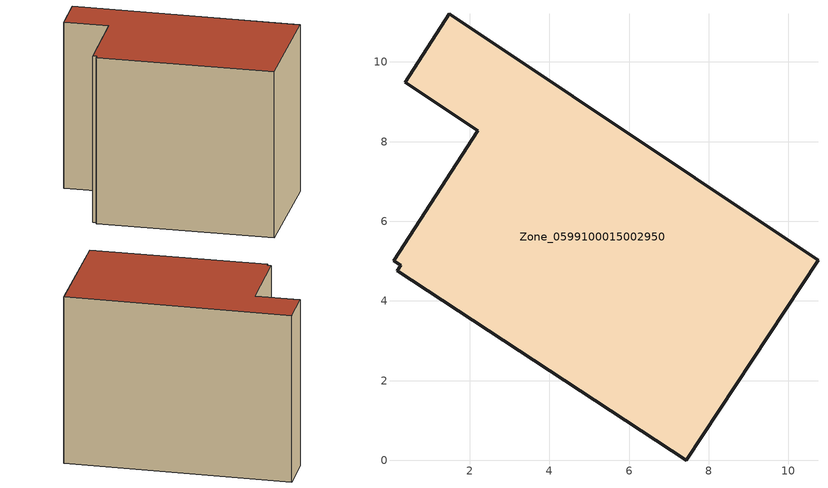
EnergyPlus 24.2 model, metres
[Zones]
Zone_0599100015002950
 floor ground (C_G): 1.49,11.21 10.74,5.03 7.44,0 0.18,4.76 0.27,4.9 0.09,5.02 2.2,8.27 0.38,9.49 z0.81
 wall outside (C_F): 10.74,5.03 1.49,11.21 0.38,9.49 2.2,8.27 0.09,5.02 0.27,4.9 0.18,4.76 7.44,0 10.74,5.03 z0.81:9.38
 roof outside (C_R): 0.18,4.76 7.44,0 10.74,5.03 1.49,11.21 0.38,9.49 2.2,8.27 0.09,5.02 0.27,4.9 z9.38
[BUILDING]
Pand.0599100015002950: North Axis=0; Terrain=City; Loads Convergence Tolerance Value=0.04; Temperature Convergence Tolerance Value=0.4; Solar Distribution=FullExterior; Maximum Number of Warmup Days=25; Minimum Number of Warmup Days=1
[Site:Location]
Rotterdam.The.Hague.AP_ZH_NLD Design_Conditions: Latitude=51.96; Longitude=4.45; Time Zone=1; Elevation=-4.5
[SITE:GROUNDTEMPERATURE:BUILDINGSURFACE]
18, 18, 18, 18, 18, 18, 18, 18, 18, 18, 18, 18
[MATERIAL] Thermal Absorptance=0.9; Solar Absorptance=0.7; Visible Absorptance=0.7
Name | Roughness | Thickness | Conductivity | Density | Specific Heat
G.TC.1975-1991 | MediumSmooth | 0.15 | 0.288461 | 540 | 1210
F.TC.1975-1991 | Rough | 0.3 | 0.230769 | 1920 | 840
R.TC.1975-1991 | MediumRough | 0.2 | 0.153846 | 1500 | 1000
[CONSTRUCTION]
C_G: G.TC.1975-1991
C_F: F.TC.1975-1991
C_R: R.TC.1975-1991
[ZONE]
Zone_0599100015002950: Type=1; Multiplier=1; Ceiling Height=Autocalculate; Volume=Autocalculate; Floor Area=autocalculate; Part of Total Floor Area=Yes
[ZONEINFILTRATION:DESIGNFLOWRATE]
Infil_Zone_0599100015002950: Zone or ZoneList or Space or SpaceList=Zone_0599100015002950; Schedule=AlwaysOn; Design Flow Rate Calculation Method=Flow/Area; Flow Rate per Floor Area=0.003; Constant Term Coefficient=1; Temperature Term Coefficient=0; Velocity Term Coefficient=0; Velocity Squared Term Coefficient=0
[HVACTEMPLATE:ZONE:IDEALLOADSAIRSYSTEM]
Zone_0599100015002950: Maximum Heating Supply Air Temperature=50; Minimum Cooling Supply Air Temperature=13; Maximum Heating Supply Air Humidity Ratio=0.0156; Minimum Cooling Supply Air Humidity Ratio=0.0077; Heating Limit=NoLimit; Cooling Limit=NoLimit; Dehumidification Control Type=ConstantSensibleHeatRatio; Cooling Sensible Heat Ratio=0.7; Dehumidification Setpoint=60; Humidification Control Type=None; Humidification Setpoint=30; Outdoor Air Method=None; Outdoor Air Flow Rate per Person=0.00944; Outdoor Air Flow Rate per Zone Floor Area=0; Outdoor Air Flow Rate per Zone=0; Demand Controlled Ventilation Type=None; Outdoor Air Economizer Type=NoEconomizer; Heat Recovery Type=None; Sensible Heat Recovery Effectiveness=0.7; Latent Heat Recovery Effectiveness=0.65
[ZONECONTROL:THERMOSTAT]
ThermostatControl_Zone_0599100015002950: Zone or ZoneList=Zone_0599100015002950; Control Type Schedule=DualSetpointControlType; Control 1=Thermostat_Zone_0599100015002950; Temperature Difference Between Cutout And Setpoint=0
[THERMOSTATSETPOINT:DUALSETPOINT]
Thermostat_Zone_0599100015002950: Heating Setpoint Temperature Schedule=HeatingSetpoint_Zone_0599100015002950; Cooling Setpoint Temperature Schedule=CoolingSetpoint_Zone_0599100015002950
[SCHEDULE:COMPACT]
HeatingSetpoint_Zone_0599100015002950: Through: 12/31, For: AllDays, Until: 24:00, 21
CoolingSetpoint_Zone_0599100015002950: Through: 12/31, For: AllDays, Until: 24:00, 24
DualSetpointControlType: Through: 12/31, For: AllDays, Until: 24:00, 4
AlwaysOn: Through: 12/31, For: AllDays, Until: 24:00, 1
